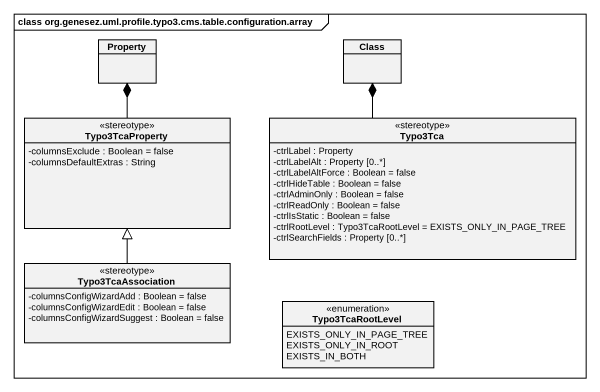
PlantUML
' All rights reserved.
@startuml
mainframe class org.genesez.uml.profile.typo3.cms.table.configuration.array
hide circle
hide empty members
skinparam classAttributeIconSize 0
class Property
class "Class" as Class_
class Typo3TcaProperty <<stereotype>> {
  -columnsExclude : Boolean = false
  -columnsDefaultExtras : String
}
class Typo3Tca <<stereotype>> {
  -ctrlLabel : Property
  -ctrlLabelAlt : Property [0..*]
  -ctrlLabelAltForce : Boolean = false
  -ctrlHideTable : Boolean = false
  -ctrlAdminOnly : Boolean = false
  -ctrlReadOnly : Boolean = false
  -ctrlIsStatic : Boolean = false
  -ctrlRootLevel : Typo3TcaRootLevel = EXISTS_ONLY_IN_PAGE_TREE
  -ctrlSearchFields : Property [0..*]
}
class Typo3TcaAssociation <<stereotype>> {
  -columnsConfigWizardAdd : Boolean = false
  -columnsConfigWizardEdit : Boolean = false
  -columnsConfigWizardSuggest : Boolean = false
}
enum Typo3TcaRootLevel {
  EXISTS_ONLY_IN_PAGE_TREE
  EXISTS_ONLY_IN_ROOT
  EXISTS_IN_BOTH
}
Typo3TcaProperty -up-* Property
Typo3Tca -up-* Class_
Typo3TcaAssociation -up-|> Typo3TcaProperty
@enduml
